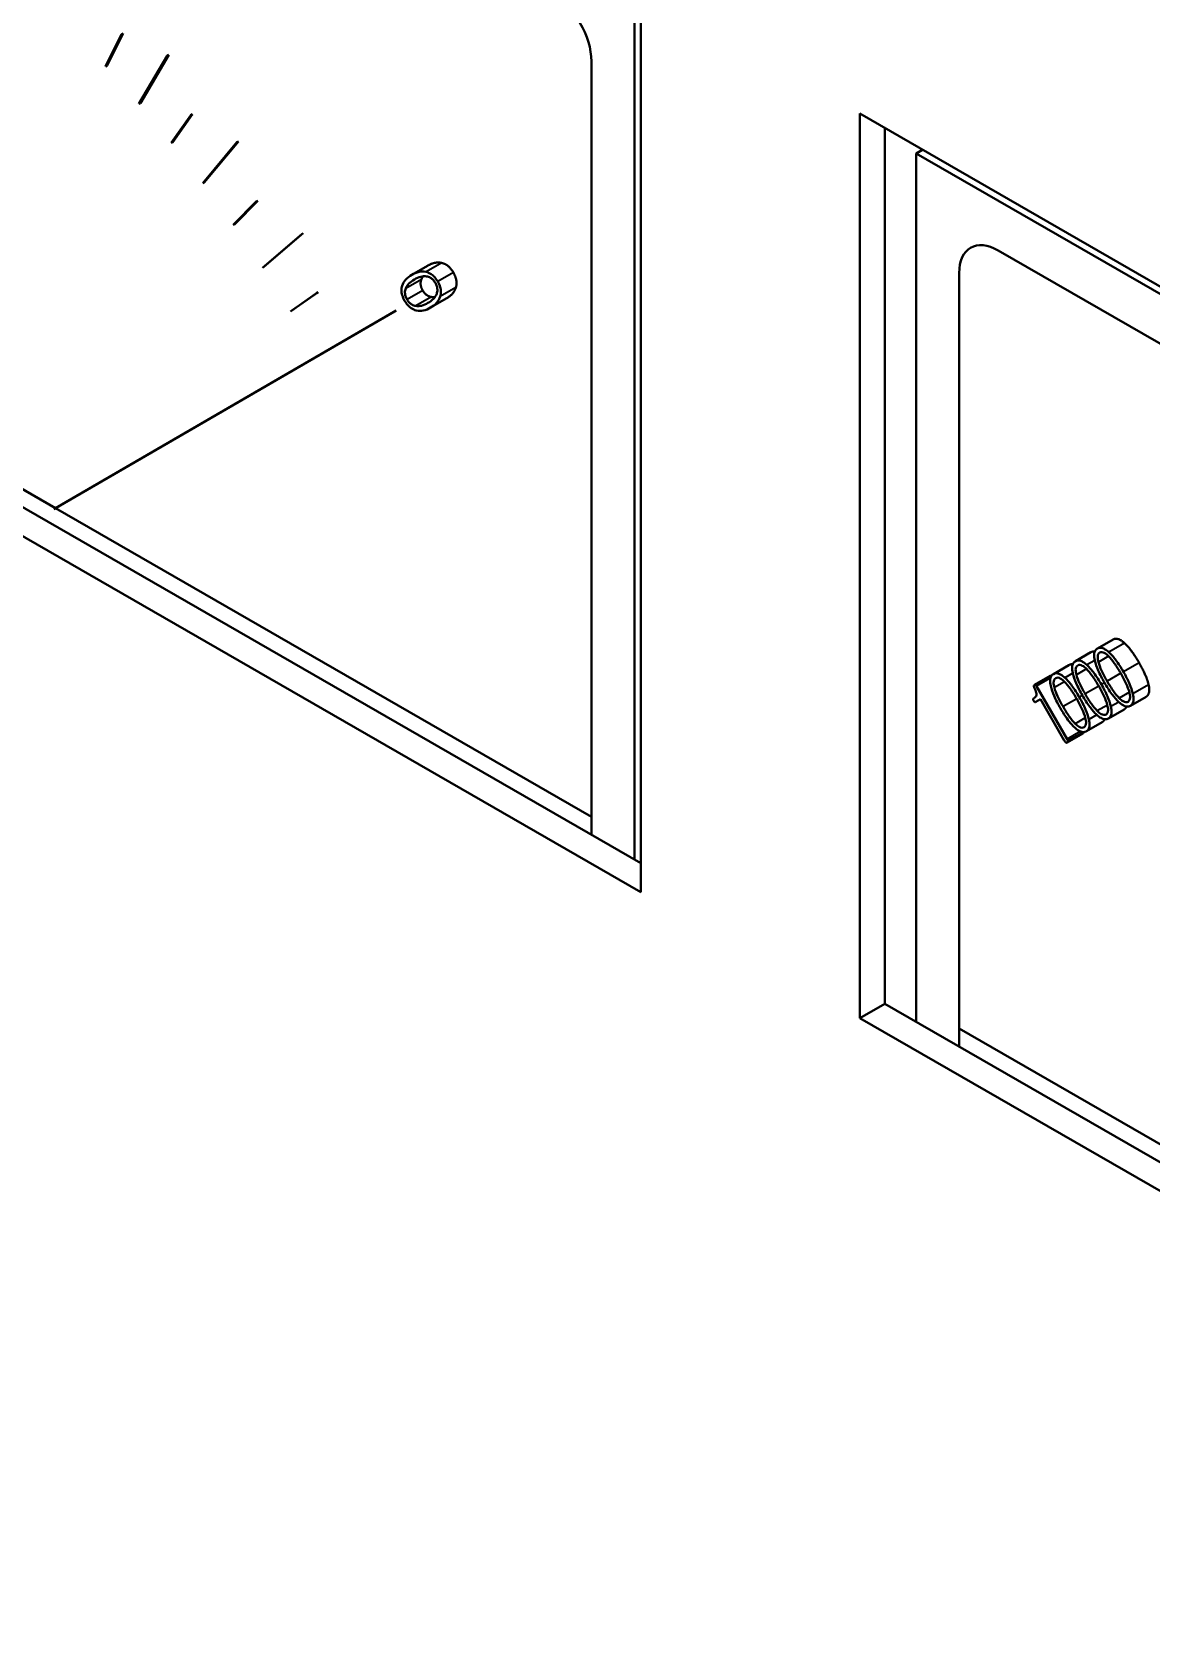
# Model space of a CAD drawing. Header units: millimetres. Extents: x 0 to 4752, y 0 to 3360.
# Drawn here: x 3874.3 to 3914.7, y 2593 to 2650.7 of the extents above; entities that cross this region are included whole.
import ezdxf

# ---------------------------------------------------------------- set-up
doc = ezdxf.new("R2010")
doc.units = ezdxf.units.MM
doc.header["$LTSCALE"] = 8
doc.layers.add('가시적인 것(ISO)', color=3, linetype='Continuous', lineweight=40)
doc.layers.add('가시적인 좁은 것(ISO)', color=3, linetype='Continuous', lineweight=35)

msp = doc.modelspace()

# ---------------------------------------------------------------- linework, layer by layer
at = {"layer": '가시적인 것(ISO)'}
for p, q in [((3836.08, 2655.356), (3896.269, 2620.695)), ((3896.269, 2619.653), (3835.175, 2654.834)), ((3838.767, 2654.462), (3875.112, 2633.533)), ((3896.043, 2620.825), (3896.043, 2652.219)), ((3896.269, 2652.355), (3896.269, 2619.653)), ((3876.924, 2649.501), (3877.499, 2650.663)), ((3876.981, 2649.533), (3877.556, 2650.696)), ((3877.556, 2650.696), (3877.499, 2650.663)), ((3878.127, 2648.144), (3879.154, 2649.884)), ((3878.184, 2648.177), (3879.211, 2649.917)), ((3879.211, 2649.917), (3879.154, 2649.884)), ((3876.981, 2649.533), (3876.924, 2649.501)), ((3894.487, 2649.681), (3894.487, 2621.721)), ((3878.184, 2648.177), (3878.127, 2648.144)), ((3879.298, 2646.735), (3880.005, 2647.744)), ((3879.355, 2646.767), (3880.062, 2647.776)), ((3880.062, 2647.776), (3880.005, 2647.744)), ((3904.189, 2647.794), (3965.283, 2612.612)), ((3904.189, 2615.092), (3904.189, 2647.794)), ((3905.094, 2647.273), (3905.094, 2615.613)), ((3879.355, 2646.767), (3879.298, 2646.735)), ((3880.435, 2645.275), (3881.667, 2646.76)), ((3880.491, 2645.308), (3881.724, 2646.792)), ((3881.724, 2646.792), (3881.667, 2646.76)), ((3906.225, 2646.356), (3906.456, 2646.488)), ((3965.056, 2612.477), (3906.225, 2646.356)), ((3906.225, 2646.356), (3906.225, 2614.962)), ((3880.491, 2645.308), (3880.435, 2645.275)), ((3881.533, 2643.77), (3882.364, 2644.614)), ((3881.59, 2643.803), (3882.421, 2644.647)), ((3882.421, 2644.647), (3882.364, 2644.614)), ((3881.59, 2643.803), (3881.533, 2643.77)), ((3882.59, 2642.223), (3884.014, 2643.436)), ((3882.647, 2642.256), (3884.071, 2643.469)), ((3884.071, 2643.469), (3884.014, 2643.436)), ((3909.195, 2642.847), (3962.086, 2612.389)), ((3882.647, 2642.256), (3882.59, 2642.223)), ((3888.559, 2642.294), (3887.994, 2641.968)), ((3907.781, 2614.066), (3907.781, 2642.026)), ((3883.604, 2640.639), (3884.55, 2641.309)), ((3883.66, 2640.671), (3884.607, 2641.342)), ((3884.607, 2641.342), (3884.55, 2641.309)), ((3889.236, 2641.105), (3888.671, 2640.78)), ((3875.056, 2633.5), (3887.37, 2640.646)), ((3875.112, 2633.533), (3887.427, 2640.679)), ((3883.66, 2640.671), (3883.604, 2640.639)), ((3887.427, 2640.679), (3887.37, 2640.646)), ((3875.112, 2633.533), (3875.056, 2633.5)), ((3875.112, 2633.533), (3894.487, 2622.375)), ((3913.342, 2628.784), (3912.776, 2628.458)), ((3911.75, 2627.86), (3911.185, 2627.534)), ((3912.546, 2628.322), (3911.981, 2627.996)), ((3911.067, 2627.464), (3910.502, 2627.138)), ((3911.68, 2625.183), (3910.578, 2627.092)), ((3914.536, 2626.713), (3913.97, 2626.387)), ((3910.548, 2626.525), (3910.719, 2626.624)), ((3910.72, 2626.624), (3910.548, 2626.525)), ((3910.719, 2626.624), (3911.582, 2625.13)), ((3913.74, 2626.251), (3913.175, 2625.925)), ((3912.944, 2625.789), (3912.379, 2625.463)), ((3912.255, 2625.381), (3911.689, 2625.056)), ((3912.272, 2625.427), (3911.706, 2625.102)), ((3904.189, 2615.092), (3905.094, 2615.613)), ((3905.094, 2615.613), (3965.283, 2580.953)), ((3965.283, 2579.91), (3904.189, 2615.092)), ((3907.781, 2614.72), (3944.126, 2593.79))]:
    msp.add_line(p, q, dxfattribs=at)
for centre, major_axis, start_param, end_param in [((3893.073, 2650.496), (0.998, -1.733), 0.787332, 2.358128), ((3909.195, 2641.212), (-0.998, 1.733), 5.499721, 7.070517)]:
    msp.add_ellipse(centre, major_axis=major_axis, ratio=0.578093, start_param=start_param, end_param=end_param, dxfattribs=at)
for points in [[(3888.556, 2642.292), (3888.834, 2642.453), (3889.076, 2642.396)], [(3889.076, 2642.396), (3889.328, 2642.338), (3889.496, 2642.047)], [(3888.338, 2641.799), (3888.267, 2641.61), (3888.386, 2641.403)], [(3888.401, 2641.913), (3888.361, 2641.858), (3888.338, 2641.799)], [(3889.496, 2642.047), (3889.662, 2641.759), (3889.588, 2641.511)], [(3888.386, 2641.403), (3888.504, 2641.198), (3888.703, 2641.166)], [(3888.703, 2641.166), (3888.764, 2641.156), (3888.829, 2641.162)], [(3889.588, 2641.511), (3889.518, 2641.269), (3889.24, 2641.107)], [(3913.341, 2628.783), (3913.508, 2628.88), (3913.76, 2628.649)], [(3913.76, 2628.649), (3914.004, 2628.427), (3914.282, 2627.945)], [(3911.75, 2627.86), (3911.812, 2627.896), (3911.887, 2627.886)], [(3912.546, 2628.321), (3912.608, 2628.358), (3912.683, 2628.348)], [(3914.282, 2627.945), (3914.559, 2627.466), (3914.629, 2627.144)], [(3911.067, 2627.464), (3911.088, 2627.476), (3911.109, 2627.46)], [(3914.629, 2627.144), (3914.703, 2626.809), (3914.537, 2626.713)], [(3913.833, 2626.36), (3913.805, 2626.288), (3913.741, 2626.251)], [(3913.037, 2625.898), (3913.009, 2625.826), (3912.945, 2625.789)], [(3912.272, 2625.427), (3912.274, 2625.392), (3912.255, 2625.381)], [(3912.272, 2625.435), (3912.272, 2625.431), (3912.272, 2625.427)]]:
    msp.add_open_spline(points, degree=2, dxfattribs=at)
for points, knots in [([(3887.99, 2641.966), (3887.908, 2641.919), (3887.829, 2641.86), (3887.713, 2641.726), (3887.668, 2641.654), (3887.642, 2641.566)], [-0.1105947, -0.1105947, -0.1105947, -0.1105947, -0.0492863, -0.0492863, 0, 0, 0, 0]), ([(3887.772, 2641.473), (3887.799, 2641.543), (3887.841, 2641.6), (3887.945, 2641.708), (3888.016, 2641.758), (3888.086, 2641.799)], [-0.09442381, -0.09442381, -0.09442381, -0.09442381, -0.0531236, -0.0531236, 0, 0, 0, 0]), ([(3888.511, 2642.071), (3888.421, 2642.092), (3888.337, 2642.088), (3888.163, 2642.054), (3888.072, 2642.014), (3887.99, 2641.966)], [-0.1107241, -0.1107241, -0.1107241, -0.1107241, -0.0614603, -0.0614603, 0, 0, 0, 0]), ([(3888.086, 2641.799), (3888.158, 2641.84), (3888.236, 2641.877), (3888.382, 2641.914), (3888.453, 2641.922), (3888.526, 2641.911)], [-0.0950204, -0.0950204, -0.0950204, -0.0950204, -0.04148092, -0.04148092, 0, 0, 0, 0]), ([(3888.93, 2641.721), (3888.898, 2641.777), (3888.862, 2641.83), (3888.781, 2641.922), (3888.739, 2641.959), (3888.633, 2642.031), (3888.571, 2642.057), (3888.511, 2642.071)], [-0.08068744, -0.08068744, -0.08068744, -0.08068744, -0.0564576, -0.0564576, -0.03310081, -0.03310081, 0, 0, 0, 0]), ([(3888.526, 2641.911), (3888.572, 2641.903), (3888.622, 2641.887), (3888.703, 2641.838), (3888.734, 2641.814), (3888.794, 2641.75), (3888.821, 2641.713), (3888.845, 2641.671)], [-0.06062977, -0.06062977, -0.06062977, -0.06062977, -0.03469408, -0.03469408, -0.01781987, -0.01781987, 0, 0, 0, 0]), ([(3888.845, 2641.671), (3888.867, 2641.633), (3888.885, 2641.594), (3888.91, 2641.513), (3888.916, 2641.474), (3888.92, 2641.377), (3888.908, 2641.324), (3888.892, 2641.278)], [-0.06015213, -0.06015213, -0.06015213, -0.06015213, -0.04359102, -0.04359102, -0.02696915, -0.02696915, 0, 0, 0, 0]), ([(3889.022, 2641.185), (3889.037, 2641.234), (3889.046, 2641.289), (3889.045, 2641.404), (3889.036, 2641.462), (3888.998, 2641.591), (3888.968, 2641.657), (3888.93, 2641.721)], [-0.08043735, -0.08043735, -0.08043735, -0.08043735, -0.05283354, -0.05283354, -0.02780895, -0.02780895, 0, 0, 0, 0]), ([(3887.642, 2641.566), (3887.627, 2641.517), (3887.618, 2641.463), (3887.62, 2641.348), (3887.628, 2641.289), (3887.667, 2641.16), (3887.698, 2641.092), (3887.735, 2641.027)], [-0.08079674, -0.08079674, -0.08079674, -0.08079674, -0.05338063, -0.05338063, -0.02816882, -0.02816882, 0, 0, 0, 0]), ([(3887.821, 2641.077), (3887.798, 2641.117), (3887.779, 2641.158), (3887.753, 2641.241), (3887.747, 2641.281), (3887.744, 2641.377), (3887.756, 2641.429), (3887.772, 2641.473)], [-0.0606517, -0.0606517, -0.0606517, -0.0606517, -0.04343053, -0.04343053, -0.02630267, -0.02630267, 0, 0, 0, 0]), ([(3888.892, 2641.278), (3888.865, 2641.208), (3888.823, 2641.149), (3888.72, 2641.04), (3888.649, 2640.99), (3888.578, 2640.948)], [-0.09489707, -0.09489707, -0.09489707, -0.09489707, -0.0534092, -0.0534092, 0, 0, 0, 0]), ([(3888.674, 2640.781), (3888.756, 2640.829), (3888.836, 2640.888), (3888.952, 2641.023), (3888.996, 2641.096), (3889.022, 2641.185)], [-0.1110915, -0.1110915, -0.1110915, -0.1110915, -0.0494916, -0.0494916, 0, 0, 0, 0]), ([(3887.735, 2641.027), (3887.767, 2640.972), (3887.803, 2640.92), (3887.883, 2640.829), (3887.925, 2640.792), (3888.031, 2640.72), (3888.093, 2640.695), (3888.153, 2640.681)], [-0.08032187, -0.08032187, -0.08032187, -0.08032187, -0.05634387, -0.05634387, -0.03316511, -0.03316511, 0, 0, 0, 0]), ([(3888.138, 2640.84), (3888.092, 2640.848), (3888.042, 2640.863), (3887.961, 2640.912), (3887.931, 2640.936), (3887.871, 2640.999), (3887.844, 2641.036), (3887.821, 2641.077)], [-0.06036726, -0.06036726, -0.06036726, -0.06036726, -0.03433895, -0.03433895, -0.01769854, -0.01769854, 0, 0, 0, 0]), ([(3888.578, 2640.948), (3888.507, 2640.907), (3888.428, 2640.871), (3888.283, 2640.835), (3888.212, 2640.828), (3888.138, 2640.84)], [-0.09482066, -0.09482066, -0.09482066, -0.09482066, -0.04153437, -0.04153437, 0, 0, 0, 0]), ([(3888.153, 2640.681), (3888.243, 2640.659), (3888.328, 2640.661), (3888.502, 2640.695), (3888.592, 2640.734), (3888.674, 2640.781)], [-0.1105512, -0.1105512, -0.1105512, -0.1105512, -0.0612203, -0.0612203, 0, 0, 0, 0]), ([(3912.776, 2628.458), (3912.743, 2628.439), (3912.716, 2628.412), (3912.677, 2628.342), (3912.665, 2628.3), (3912.655, 2628.183), (3912.665, 2628.105), (3912.683, 2628.026)], [-0.08068744, -0.08068744, -0.08068744, -0.08068744, -0.0564576, -0.0564576, -0.03310081, -0.03310081, 0, 0, 0, 0]), ([(3913.194, 2628.323), (3913.144, 2628.369), (3913.092, 2628.409), (3912.993, 2628.464), (3912.947, 2628.481), (3912.855, 2628.49), (3912.813, 2628.479), (3912.776, 2628.458)], [-0.08043735, -0.08043735, -0.08043735, -0.08043735, -0.05283354, -0.05283354, -0.02780895, -0.02780895, 0, 0, 0, 0]), ([(3911.98, 2627.996), (3911.948, 2627.977), (3911.92, 2627.951), (3911.881, 2627.88), (3911.87, 2627.838), (3911.86, 2627.721), (3911.869, 2627.644), (3911.887, 2627.564)], [-0.08068744, -0.08068744, -0.08068744, -0.08068744, -0.0564576, -0.0564576, -0.03310081, -0.03310081, 0, 0, 0, 0]), ([(3912.398, 2627.861), (3912.348, 2627.907), (3912.296, 2627.947), (3912.197, 2628.003), (3912.151, 2628.019), (3912.059, 2628.028), (3912.017, 2628.017), (3911.98, 2627.996)], [-0.08043735, -0.08043735, -0.08043735, -0.08043735, -0.05283354, -0.05283354, -0.02780895, -0.02780895, 0, 0, 0, 0]), ([(3912.017, 2627.507), (3912.001, 2627.57), (3911.99, 2627.633), (3911.992, 2627.725), (3911.998, 2627.758), (3912.023, 2627.813), (3912.042, 2627.834), (3912.065, 2627.848)], [-0.06062977, -0.06062977, -0.06062977, -0.06062977, -0.03469408, -0.03469408, -0.01781987, -0.01781987, 0, 0, 0, 0]), ([(3912.065, 2627.848), (3912.088, 2627.86), (3912.113, 2627.867), (3912.17, 2627.862), (3912.2, 2627.852), (3912.283, 2627.809), (3912.334, 2627.766), (3912.383, 2627.719)], [-0.06015213, -0.06015213, -0.06015213, -0.06015213, -0.04359102, -0.04359102, -0.02696915, -0.02696915, 0, 0, 0, 0]), ([(3912.92, 2627.158), (3912.838, 2627.3), (3912.747, 2627.444), (3912.573, 2627.679), (3912.488, 2627.78), (3912.398, 2627.861)], [-0.1110915, -0.1110915, -0.1110915, -0.1110915, -0.0494916, -0.0494916, 0, 0, 0, 0]), ([(3912.683, 2628.026), (3912.709, 2627.908), (3912.754, 2627.783), (3912.87, 2627.516), (3912.95, 2627.364), (3913.032, 2627.223)], [-0.1107241, -0.1107241, -0.1107241, -0.1107241, -0.0614603, -0.0614603, 0, 0, 0, 0]), ([(3912.813, 2627.969), (3912.797, 2628.031), (3912.786, 2628.095), (3912.788, 2628.187), (3912.794, 2628.22), (3912.819, 2628.275), (3912.838, 2628.296), (3912.861, 2628.309)], [-0.06062977, -0.06062977, -0.06062977, -0.06062977, -0.03469408, -0.03469408, -0.01781987, -0.01781987, 0, 0, 0, 0]), ([(3913.129, 2627.278), (3913.057, 2627.402), (3912.986, 2627.534), (3912.882, 2627.762), (3912.84, 2627.868), (3912.813, 2627.969)], [-0.0950204, -0.0950204, -0.0950204, -0.0950204, -0.04148092, -0.04148092, 0, 0, 0, 0]), ([(3912.861, 2628.309), (3912.883, 2628.322), (3912.909, 2628.328), (3912.966, 2628.324), (3912.996, 2628.314), (3913.079, 2628.271), (3913.13, 2628.228), (3913.178, 2628.181)], [-0.06015213, -0.06015213, -0.06015213, -0.06015213, -0.04359102, -0.04359102, -0.02696915, -0.02696915, 0, 0, 0, 0]), ([(3913.178, 2628.181), (3913.252, 2628.108), (3913.324, 2628.018), (3913.47, 2627.814), (3913.549, 2627.687), (3913.62, 2627.564)], [-0.09489707, -0.09489707, -0.09489707, -0.09489707, -0.0534092, -0.0534092, 0, 0, 0, 0]), ([(3913.716, 2627.619), (3913.634, 2627.761), (3913.543, 2627.906), (3913.369, 2628.141), (3913.284, 2628.241), (3913.194, 2628.323)], [-0.1110915, -0.1110915, -0.1110915, -0.1110915, -0.0494916, -0.0494916, 0, 0, 0, 0]), ([(3911.184, 2627.534), (3911.152, 2627.515), (3911.124, 2627.489), (3911.085, 2627.418), (3911.074, 2627.376), (3911.064, 2627.259), (3911.073, 2627.182), (3911.091, 2627.102)], [-0.08068744, -0.08068744, -0.08068744, -0.08068744, -0.0564576, -0.0564576, -0.03310081, -0.03310081, 0, 0, 0, 0]), ([(3911.602, 2627.399), (3911.552, 2627.445), (3911.5, 2627.485), (3911.401, 2627.541), (3911.355, 2627.557), (3911.263, 2627.566), (3911.221, 2627.555), (3911.184, 2627.534)], [-0.08043735, -0.08043735, -0.08043735, -0.08043735, -0.05283354, -0.05283354, -0.02780895, -0.02780895, 0, 0, 0, 0]), ([(3911.221, 2627.045), (3911.205, 2627.108), (3911.194, 2627.171), (3911.196, 2627.263), (3911.202, 2627.296), (3911.227, 2627.351), (3911.246, 2627.372), (3911.27, 2627.386)], [-0.06062977, -0.06062977, -0.06062977, -0.06062977, -0.03469408, -0.03469408, -0.01781987, -0.01781987, 0, 0, 0, 0]), ([(3911.27, 2627.386), (3911.292, 2627.399), (3911.317, 2627.405), (3911.374, 2627.401), (3911.405, 2627.39), (3911.487, 2627.347), (3911.539, 2627.304), (3911.587, 2627.257)], [-0.06015213, -0.06015213, -0.06015213, -0.06015213, -0.04359102, -0.04359102, -0.02696915, -0.02696915, 0, 0, 0, 0]), ([(3911.587, 2627.257), (3911.661, 2627.184), (3911.732, 2627.095), (3911.878, 2626.891), (3911.957, 2626.763), (3912.028, 2626.64)], [-0.09489707, -0.09489707, -0.09489707, -0.09489707, -0.0534092, -0.0534092, 0, 0, 0, 0]), ([(3912.124, 2626.696), (3912.043, 2626.838), (3911.951, 2626.982), (3911.777, 2627.217), (3911.692, 2627.318), (3911.602, 2627.399)], [-0.1110915, -0.1110915, -0.1110915, -0.1110915, -0.0494916, -0.0494916, 0, 0, 0, 0]), ([(3911.887, 2627.564), (3911.913, 2627.446), (3911.958, 2627.322), (3912.075, 2627.054), (3912.154, 2626.903), (3912.236, 2626.761)], [-0.1107241, -0.1107241, -0.1107241, -0.1107241, -0.0614603, -0.0614603, 0, 0, 0, 0]), ([(3912.333, 2626.817), (3912.262, 2626.94), (3912.191, 2627.072), (3912.086, 2627.3), (3912.044, 2627.407), (3912.017, 2627.507)], [-0.0950204, -0.0950204, -0.0950204, -0.0950204, -0.04148092, -0.04148092, 0, 0, 0, 0]), ([(3912.383, 2627.719), (3912.456, 2627.646), (3912.528, 2627.557), (3912.674, 2627.352), (3912.753, 2627.225), (3912.824, 2627.102)], [-0.09489707, -0.09489707, -0.09489707, -0.09489707, -0.0534092, -0.0534092, 0, 0, 0, 0]), ([(3913.567, 2626.663), (3913.494, 2626.736), (3913.423, 2626.826), (3913.278, 2627.029), (3913.199, 2627.156), (3913.129, 2627.278)], [-0.09442381, -0.09442381, -0.09442381, -0.09442381, -0.0531236, -0.0531236, 0, 0, 0, 0]), ([(3913.62, 2627.564), (3913.691, 2627.441), (3913.761, 2627.309), (3913.864, 2627.082), (3913.906, 2626.975), (3913.932, 2626.875)], [-0.09482066, -0.09482066, -0.09482066, -0.09482066, -0.04153437, -0.04153437, 0, 0, 0, 0]), ([(3914.063, 2626.818), (3914.037, 2626.936), (3913.993, 2627.06), (3913.877, 2627.327), (3913.798, 2627.478), (3913.716, 2627.619)], [-0.1105512, -0.1105512, -0.1105512, -0.1105512, -0.0612203, -0.0612203, 0, 0, 0, 0]), ([(3910.57, 2626.782), (3910.566, 2626.751), (3910.555, 2626.726), (3910.522, 2626.68), (3910.498, 2626.661), (3910.472, 2626.646)], [-0.03444387, -0.03444387, -0.03444387, -0.03444387, -0.01903744, -0.01903744, 0, 0, 0, 0]), ([(3910.499, 2627.136), (3910.492, 2627.132), (3910.486, 2627.125), (3910.48, 2627.112), (3910.478, 2627.106), (3910.478, 2627.092), (3910.479, 2627.085), (3910.485, 2627.066), (3910.49, 2627.055), (3910.495, 2627.044)], [-0.01611105, -0.01611105, -0.01611105, -0.01611105, -0.01088889, -0.01088889, -0.0077386, -0.0077386, -0.0045114, -0.0045114, 0, 0, 0, 0]), ([(3910.495, 2627.044), (3910.512, 2627.013), (3910.528, 2626.981), (3910.551, 2626.921), (3910.56, 2626.892), (3910.572, 2626.835), (3910.573, 2626.807), (3910.57, 2626.782)], [-0.03733062, -0.03733062, -0.03733062, -0.03733062, -0.02405332, -0.02405332, -0.01252804, -0.01252804, 0, 0, 0, 0]), ([(3910.578, 2627.092), (3910.574, 2627.099), (3910.569, 2627.107), (3910.56, 2627.119), (3910.555, 2627.124), (3910.546, 2627.133), (3910.541, 2627.137), (3910.53, 2627.142), (3910.524, 2627.143), (3910.512, 2627.143), (3910.505, 2627.14), (3910.499, 2627.136)], [-0.01620286, -0.01620286, -0.01620286, -0.01620286, -0.01306942, -0.01306942, -0.01038676, -0.01038676, -0.00768509, -0.00768509, -0.00466599, -0.00466599, 0, 0, 0, 0]), ([(3911.091, 2627.102), (3911.117, 2626.984), (3911.162, 2626.86), (3911.279, 2626.592), (3911.359, 2626.441), (3911.441, 2626.299)], [-0.1107241, -0.1107241, -0.1107241, -0.1107241, -0.0614603, -0.0614603, 0, 0, 0, 0]), ([(3911.537, 2626.355), (3911.466, 2626.478), (3911.395, 2626.61), (3911.29, 2626.838), (3911.248, 2626.945), (3911.221, 2627.045)], [-0.0950204, -0.0950204, -0.0950204, -0.0950204, -0.04148092, -0.04148092, 0, 0, 0, 0]), ([(3912.471, 2625.894), (3912.445, 2626.012), (3912.401, 2626.136), (3912.285, 2626.404), (3912.206, 2626.554), (3912.124, 2626.696)], [-0.1105512, -0.1105512, -0.1105512, -0.1105512, -0.0612203, -0.0612203, 0, 0, 0, 0]), ([(3912.236, 2626.761), (3912.318, 2626.619), (3912.409, 2626.475), (3912.582, 2626.241), (3912.666, 2626.141), (3912.756, 2626.059)], [-0.1105947, -0.1105947, -0.1105947, -0.1105947, -0.0492863, -0.0492863, 0, 0, 0, 0]), ([(3912.771, 2626.201), (3912.698, 2626.274), (3912.627, 2626.364), (3912.482, 2626.567), (3912.404, 2626.694), (3912.333, 2626.817)], [-0.09442381, -0.09442381, -0.09442381, -0.09442381, -0.0531236, -0.0531236, 0, 0, 0, 0]), ([(3912.824, 2627.102), (3912.895, 2626.979), (3912.965, 2626.848), (3913.069, 2626.62), (3913.11, 2626.514), (3913.136, 2626.413)], [-0.09482066, -0.09482066, -0.09482066, -0.09482066, -0.04153437, -0.04153437, 0, 0, 0, 0]), ([(3913.267, 2626.356), (3913.241, 2626.474), (3913.197, 2626.598), (3913.081, 2626.866), (3913.002, 2627.016), (3912.92, 2627.158)], [-0.1105512, -0.1105512, -0.1105512, -0.1105512, -0.0612203, -0.0612203, 0, 0, 0, 0]), ([(3913.032, 2627.223), (3913.114, 2627.081), (3913.204, 2626.937), (3913.378, 2626.703), (3913.462, 2626.603), (3913.551, 2626.521)], [-0.1105947, -0.1105947, -0.1105947, -0.1105947, -0.0492863, -0.0492863, 0, 0, 0, 0]), ([(3913.886, 2626.535), (3913.863, 2626.522), (3913.836, 2626.515), (3913.777, 2626.52), (3913.746, 2626.53), (3913.664, 2626.575), (3913.614, 2626.617), (3913.567, 2626.663)], [-0.0606517, -0.0606517, -0.0606517, -0.0606517, -0.04343053, -0.04343053, -0.02630267, -0.02630267, 0, 0, 0, 0]), ([(3913.932, 2626.875), (3913.949, 2626.812), (3913.96, 2626.748), (3913.958, 2626.656), (3913.953, 2626.624), (3913.928, 2626.569), (3913.909, 2626.549), (3913.886, 2626.535)], [-0.06036726, -0.06036726, -0.06036726, -0.06036726, -0.03433895, -0.03433895, -0.01769854, -0.01769854, 0, 0, 0, 0]), ([(3913.971, 2626.387), (3914.003, 2626.406), (3914.03, 2626.432), (3914.069, 2626.502), (3914.08, 2626.544), (3914.09, 2626.66), (3914.081, 2626.738), (3914.063, 2626.818)], [-0.08032187, -0.08032187, -0.08032187, -0.08032187, -0.05634387, -0.05634387, -0.03316511, -0.03316511, 0, 0, 0, 0]), ([(3910.472, 2626.646), (3910.468, 2626.644), (3910.465, 2626.641), (3910.46, 2626.635), (3910.458, 2626.631), (3910.455, 2626.623), (3910.454, 2626.618), (3910.455, 2626.607), (3910.457, 2626.601), (3910.463, 2626.584), (3910.468, 2626.574), (3910.474, 2626.564)], [-0.01431309, -0.01431309, -0.01431309, -0.01431309, -0.0115264, -0.0115264, -0.0091446, -0.0091446, -0.00677247, -0.00677247, -0.00411568, -0.00411568, 0, 0, 0, 0]), ([(3910.474, 2626.564), (3910.477, 2626.559), (3910.481, 2626.553), (3910.488, 2626.544), (3910.492, 2626.54), (3910.501, 2626.531), (3910.506, 2626.527), (3910.516, 2626.521), (3910.522, 2626.52), (3910.535, 2626.519), (3910.542, 2626.522), (3910.548, 2626.525)], [-0.01499342, -0.01499342, -0.01499342, -0.01499342, -0.01255255, -0.01255255, -0.01039179, -0.01039179, -0.00763305, -0.00763305, -0.00460152, -0.00460152, 0, 0, 0, 0]), ([(3911.441, 2626.299), (3911.522, 2626.158), (3911.613, 2626.013), (3911.786, 2625.78), (3911.871, 2625.679), (3911.96, 2625.597)], [-0.1105947, -0.1105947, -0.1105947, -0.1105947, -0.0492863, -0.0492863, 0, 0, 0, 0]), ([(3911.975, 2625.739), (3911.902, 2625.813), (3911.831, 2625.902), (3911.686, 2626.105), (3911.608, 2626.232), (3911.537, 2626.355)], [-0.09442381, -0.09442381, -0.09442381, -0.09442381, -0.0531236, -0.0531236, 0, 0, 0, 0]), ([(3912.028, 2626.64), (3912.099, 2626.517), (3912.169, 2626.386), (3912.273, 2626.158), (3912.314, 2626.052), (3912.341, 2625.951)], [-0.09482066, -0.09482066, -0.09482066, -0.09482066, -0.04153437, -0.04153437, 0, 0, 0, 0]), ([(3913.09, 2626.073), (3913.067, 2626.06), (3913.041, 2626.054), (3912.981, 2626.058), (3912.95, 2626.069), (3912.868, 2626.113), (3912.818, 2626.155), (3912.771, 2626.201)], [-0.0606517, -0.0606517, -0.0606517, -0.0606517, -0.04343053, -0.04343053, -0.02630267, -0.02630267, 0, 0, 0, 0]), ([(3913.136, 2626.413), (3913.153, 2626.35), (3913.164, 2626.286), (3913.163, 2626.194), (3913.157, 2626.162), (3913.132, 2626.107), (3913.113, 2626.087), (3913.09, 2626.073)], [-0.06036726, -0.06036726, -0.06036726, -0.06036726, -0.03433895, -0.03433895, -0.01769854, -0.01769854, 0, 0, 0, 0]), ([(3913.175, 2625.925), (3913.207, 2625.944), (3913.234, 2625.97), (3913.273, 2626.04), (3913.284, 2626.082), (3913.294, 2626.198), (3913.285, 2626.276), (3913.267, 2626.356)], [-0.08032187, -0.08032187, -0.08032187, -0.08032187, -0.05634387, -0.05634387, -0.03316511, -0.03316511, 0, 0, 0, 0]), ([(3913.551, 2626.521), (3913.601, 2626.475), (3913.653, 2626.435), (3913.752, 2626.38), (3913.798, 2626.364), (3913.891, 2626.355), (3913.934, 2626.365), (3913.971, 2626.387)], [-0.08079674, -0.08079674, -0.08079674, -0.08079674, -0.05338063, -0.05338063, -0.02816882, -0.02816882, 0, 0, 0, 0]), ([(3911.96, 2625.597), (3912.009, 2625.552), (3912.061, 2625.512), (3912.16, 2625.456), (3912.206, 2625.44), (3912.299, 2625.431), (3912.342, 2625.442), (3912.379, 2625.463)], [-0.08079674, -0.08079674, -0.08079674, -0.08079674, -0.05338063, -0.05338063, -0.02816882, -0.02816882, 0, 0, 0, 0]), ([(3912.294, 2625.612), (3912.271, 2625.598), (3912.245, 2625.592), (3912.185, 2625.596), (3912.154, 2625.607), (3912.072, 2625.651), (3912.022, 2625.693), (3911.975, 2625.739)], [-0.0606517, -0.0606517, -0.0606517, -0.0606517, -0.04343053, -0.04343053, -0.02630267, -0.02630267, 0, 0, 0, 0]), ([(3912.341, 2625.951), (3912.357, 2625.888), (3912.368, 2625.824), (3912.367, 2625.732), (3912.361, 2625.701), (3912.336, 2625.646), (3912.318, 2625.625), (3912.294, 2625.612)], [-0.06036726, -0.06036726, -0.06036726, -0.06036726, -0.03433895, -0.03433895, -0.01769854, -0.01769854, 0, 0, 0, 0]), ([(3912.379, 2625.463), (3912.411, 2625.482), (3912.438, 2625.508), (3912.477, 2625.578), (3912.488, 2625.62), (3912.498, 2625.737), (3912.489, 2625.815), (3912.471, 2625.894)], [-0.08032187, -0.08032187, -0.08032187, -0.08032187, -0.05634387, -0.05634387, -0.03316511, -0.03316511, 0, 0, 0, 0]), ([(3912.756, 2626.059), (3912.805, 2626.014), (3912.857, 2625.974), (3912.956, 2625.918), (3913.002, 2625.902), (3913.095, 2625.893), (3913.138, 2625.903), (3913.175, 2625.925)], [-0.08079674, -0.08079674, -0.08079674, -0.08079674, -0.05338063, -0.05338063, -0.02816882, -0.02816882, 0, 0, 0, 0]), ([(3911.582, 2625.13), (3911.59, 2625.116), (3911.599, 2625.102), (3911.619, 2625.079), (3911.629, 2625.07), (3911.64, 2625.063)], [-0.01173735, -0.01173735, -0.01173735, -0.01173735, -0.00561677, -0.00561677, 0, 0, 0, 0]), ([(3911.64, 2625.063), (3911.649, 2625.058), (3911.657, 2625.054), (3911.675, 2625.052), (3911.682, 2625.053), (3911.689, 2625.056)], [-0.009688694, -0.009688694, -0.009688694, -0.009688694, -0.004872154, -0.004872154, 0, 0, 0, 0]), ([(3911.706, 2625.102), (3911.706, 2625.108), (3911.706, 2625.114), (3911.704, 2625.127), (3911.702, 2625.133), (3911.695, 2625.155), (3911.688, 2625.169), (3911.68, 2625.183)], [-0.01152378, -0.01152378, -0.01152378, -0.01152378, -0.00879692, -0.00879692, -0.00604611, -0.00604611, 0, 0, 0, 0]), ([(3911.689, 2625.056), (3911.692, 2625.058), (3911.695, 2625.06), (3911.7, 2625.065), (3911.701, 2625.069), (3911.706, 2625.081), (3911.707, 2625.091), (3911.706, 2625.102)], [-0.009372928, -0.009372928, -0.009372928, -0.009372928, -0.007089315, -0.007089315, -0.004840561, -0.004840561, 0, 0, 0, 0])]:
    msp.add_open_spline(points, degree=3, knots=knots, dxfattribs=at)
at = {"layer": '가시적인 좁은 것(ISO)'}
for p, q in [((3889.076, 2642.396), (3888.511, 2642.071)), ((3888.338, 2641.799), (3887.772, 2641.473)), ((3889.496, 2642.047), (3888.93, 2641.721)), ((3888.386, 2641.403), (3887.821, 2641.077)), ((3888.703, 2641.166), (3888.138, 2640.84)), ((3889.24, 2641.107), (3888.674, 2640.781)), ((3889.588, 2641.511), (3889.022, 2641.185)), ((3913.76, 2628.649), (3913.194, 2628.323)), ((3912.683, 2628.025), (3912.398, 2627.861)), ((3913.179, 2628.18), (3912.813, 2627.969)), ((3914.282, 2627.945), (3913.716, 2627.619)), ((3911.077, 2627.38), (3910.578, 2627.092)), ((3911.588, 2627.256), (3911.221, 2627.045)), ((3911.887, 2627.563), (3911.602, 2627.399)), ((3912.384, 2627.718), (3912.017, 2627.507)), ((3913.621, 2627.562), (3913.129, 2627.278)), ((3912.237, 2626.76), (3912.124, 2626.696)), ((3912.825, 2627.1), (3912.333, 2626.817)), ((3913.032, 2627.222), (3912.92, 2627.158)), ((3913.933, 2626.874), (3913.567, 2626.663)), ((3914.537, 2626.713), (3913.971, 2626.387)), ((3914.629, 2627.144), (3914.063, 2626.818)), ((3910.72, 2626.624), (3910.548, 2626.525)), ((3912.029, 2626.638), (3911.537, 2626.355)), ((3913.137, 2626.412), (3912.771, 2626.201)), ((3913.741, 2626.251), (3913.175, 2625.925)), ((3913.552, 2626.52), (3913.267, 2626.356)), ((3912.341, 2625.95), (3911.975, 2625.739)), ((3912.945, 2625.789), (3912.379, 2625.463)), ((3912.756, 2626.058), (3912.471, 2625.894)), ((3912.16, 2625.46), (3911.68, 2625.183))]:
    msp.add_line(p, q, dxfattribs=at)

doc.saveas('drawing.dxf')
